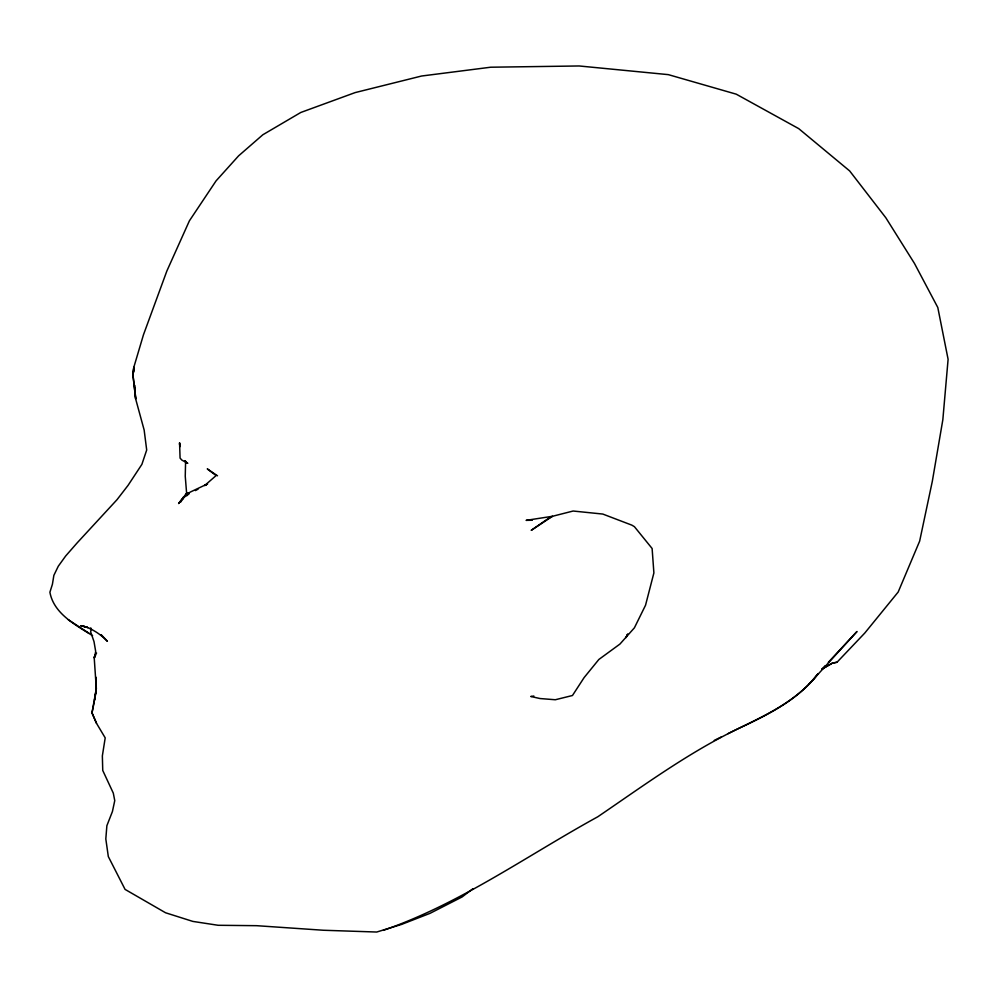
<?xml version="1.0" encoding="UTF-8"?>
<svg xmlns="http://www.w3.org/2000/svg" width="998" height="998" viewBox="0 0 998 998"><rect width="100%" height="100%" fill="white"/><g stroke="black" fill="none" stroke-linecap="round" stroke-linejoin="round"><path stroke-width="1.5" d="M94.498 700.334L96.307 688.632L96.02 677.268L95.983 692.038L94.511 700.409M91.242 628.391L90.668 631.921L94.012 641.614L95.696 651.507L94.373 657.944L95.484 655.224M94.274 701.794L91.991 712.871L96.507 723.313L105.202 737.871L102.357 755.898L102.744 770.444L113.298 793.123L114.758 800.608L112.425 811.524L106.873 825.708L105.813 838.944L108.32 856.571L125.074 889.405L165.568 912.771L192.814 921.404L218.15 925.283L256.586 925.682L323.327 930.248L376.733 932.032L401.346 924.497L429.988 913.357L462.099 896.952L472.815 888.806M627.193 634.691L626.083 637.585L627.717 633.892M96.507 723.313L91.991 712.871L96.307 688.632L94.186 657.345L95.421 655.012M94.186 657.345L96.569 653.016M180.488 502.306L187.1 492.675M182.597 499.349L183.869 497.191L190.119 492.151L207.422 483.943L204.715 485.49L216.117 475.572L207.272 468.885L217.527 475.796M187 492.862L178.605 503.566L183.595 497.029L183.071 497.915L184.667 497.091M383.195 930.385C460.14 903.801 526.932 855.685 597.802 816.763C645.893 784.029 693.011 749.298 746.117 724.922C772.926 712.16 799.772 697.727 818.111 673.638C795.556 703.291 760.451 717.462 728.103 733.617M809.366 683.78L857.008 631.497L828.365 662.285M92.589 635.726C75.686 624.973 53.83 613.77 49.9 592.238L52.407 584.304L53.867 575.359L58.271 566.253L65.656 556.011L77.12 542.924L117.04 499.661L128.081 485.34L141.891 464.357L146.694 450.011L144.149 430.026L135.691 399.063L132.871 374.113L133.807 367.314L143.45 334.817L166.841 271.057L189.408 220.808L216.055 180.888L238.609 155.838L262.848 134.755L300.785 112.475L355.163 92.589L421.58 76.023L490.704 67.215L579.164 65.968L668.336 74.638L736.25 94.174L798.737 128.642L849.672 170.945L885.837 217.776L914.455 263.41L937.796 307.484L948.1 359.305L942.836 419.746L932.319 481.31L919.657 541.116L898.188 592.014L864.804 633.019L837.023 662.248L832.382 663.109L822.003 669.134L825.184 665.716M822.003 669.109L832.382 663.109L837.023 662.248M188.896 494.147L186.339 495.557L188.759 492.7L186.813 495.757L185.254 476.296L185.591 461.475L184.855 461.026L186.302 461.737M195.371 490.592L198.078 489.132M204.827 485.49L207.534 484.03M714.256 740.416L721.18 737.023M533.855 696.03L530.774 696.479L540.018 698.538L555.312 699.748L572.465 695.506L584.104 677.605L598.85 659.478L619.945 644.059L634.404 627.817L645.531 605.25L653.89 572.927L652.118 548.501L634.416 526.682L631.859 525.148L602.792 514.057L573.126 511.026L552.48 516.29L526.096 520.357L532.296 520.245M83.47 625.933L80.713 625.783L87.699 627.443L81.499 625.671C91.492 628.191 100.274 633.917 107.385 641.277L101.197 634.691M185.591 461.475L184.892 461.176L187.786 463.334L181.91 460.115L180.077 458.119L179.565 442.75L180.164 445.445M89.034 633.281L68.313 619.733M90.356 627.979L91.467 629.014M179.44 443.798L180.164 446.58M134.081 371.842L133.807 367.314L132.871 374.138L135.691 399.063L135.416 394.522M134.88 385.453L135.241 391.503M548.513 518.349L531.21 530.35L552.48 516.29L548.513 518.349"/></g></svg>
